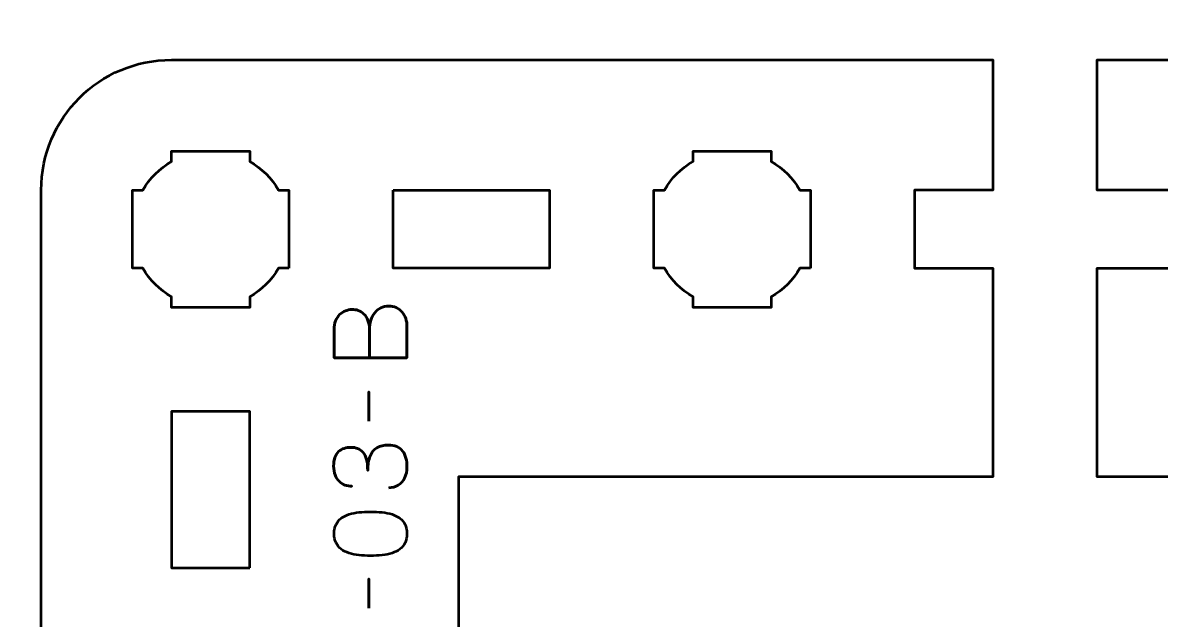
# Model space of a CAD drawing. Header units: centimetres. Extents: x -21 to 0, y -29.7 to 0.
# Drawn here: x -10.221 to -5.854, y -23.363 to -21.07 of the extents above; entities that cross this region are included whole.
import ezdxf

# ---------------------------------------------------------------- set-up
doc = ezdxf.new("R2010")
doc.units = ezdxf.units.CM
doc.header["$MEASUREMENT"] = 0
doc.layers.add('Layer 1', color=7, linetype='Continuous')

msp = doc.modelspace()

# ---------------------------------------------------------------- linework, layer by layer
at = {"layer": 'Layer 1', "color": 1, "lineweight": 53}
msp.add_open_spline([(-21.00003, -29.19995), (-21.00003, -29.19995), (-21.00003, -2.89992), (-21.00003, -2.89992), (-21.00003, -2.89992), (-21.00003, -2.81709), (-20.93286, -2.74992), (-20.85003, -2.74992), (-20.85003, -2.74992), (-20.7672, -2.74992), (-20.70003, -2.68275), (-20.70003, -2.59992), (-20.70003, -2.59992), (-20.70003, -2.51709), (-20.7672, -2.44992), (-20.85003, -2.44992), (-20.85003, -2.44992), (-20.93286, -2.44992), (-21.00003, -2.38275), (-21.00003, -2.29992), (-21.00003, -2.29992), (-21.00003, -2.21709), (-20.93286, -2.14992), (-20.85003, -2.14992), (-20.85003, -2.14992), (-20.7672, -2.14992), (-20.70003, -2.08275), (-20.70003, -1.99992), (-20.70003, -1.99992), (-20.70003, -1.91709), (-20.7672, -1.84992), (-20.85003, -1.84992), (-20.85003, -1.84992), (-20.93286, -1.84992), (-21.00003, -1.78275), (-21.00003, -1.69992), (-21.00003, -1.69992), (-21.00003, -1.61709), (-20.93286, -1.54992), (-20.85003, -1.54992), (-20.85003, -1.54992), (-20.7672, -1.54992), (-20.70003, -1.48275), (-20.70003, -1.39992), (-20.70003, -1.39992), (-20.70003, -1.31709), (-20.7672, -1.24992), (-20.85003, -1.24992), (-20.85003, -1.24992), (-20.93286, -1.24992), (-21.00003, -1.18275), (-21.00003, -1.09992), (-21.00003, -1.09992), (-21.00003, -1.09992), (-21.00003, -0.49992), (-21.00003, -0.49992), (-21.00003, -0.49992), (-21.00003, -0.22295), (-20.77694, 0.00004), (-20.49994, 0.00004), (-20.49994, 0.00004), (-20.49994, 0.00004), (-0.50008, 0.00004), (-0.50008, 0.00004), (-0.50008, 0.00004), (-0.22294, 0.00004), (0.00002, -0.22295), (0.00002, -0.49992), (0.00002, -0.49992), (0.00002, -0.49992), (0.00002, -29.19995), (0.00002, -29.19995), (0.00002, -29.19995), (0.00002, -29.47695), (-0.22294, -29.70004), (-0.50008, -29.70004), (-0.50008, -29.70004), (-0.50008, -29.70004), (-20.49994, -29.70004), (-20.49994, -29.70004), (-20.49994, -29.70004), (-20.77694, -29.70004), (-21.00003, -29.47695), (-21.00003, -29.19995)], degree=3, knots=[0, 0, 0, 0, 0.047619, 0.047619, 0.047619, 0.047619, 0.0952381, 0.0952381, 0.0952381, 0.0952381, 0.1428571, 0.1428571, 0.1428571, 0.1428571, 0.1904762, 0.1904762, 0.1904762, 0.1904762, 0.2380952, 0.2380952, 0.2380952, 0.2380952, 0.2857143, 0.2857143, 0.2857143, 0.2857143, 0.3333333, 0.3333333, 0.3333333, 0.3333333, 0.3809524, 0.3809524, 0.3809524, 0.3809524, 0.4285714, 0.4285714, 0.4285714, 0.4285714, 0.4761905, 0.4761905, 0.4761905, 0.4761905, 0.5238095, 0.5238095, 0.5238095, 0.5238095, 0.5714286, 0.5714286, 0.5714286, 0.5714286, 0.6190476, 0.6190476, 0.6190476, 0.6190476, 0.6666667, 0.6666667, 0.6666667, 0.6666667, 0.7142857, 0.7142857, 0.7142857, 0.7142857, 0.7619048, 0.7619048, 0.7619048, 0.7619048, 0.8095238, 0.8095238, 0.8095238, 0.8095238, 0.8571429, 0.8571429, 0.8571429, 0.8571429, 0.9047619, 0.9047619, 0.9047619, 0.9047619, 0.952381, 0.952381, 0.952381, 0.952381, 1, 1, 1, 1], dxfattribs=at)
at = {"layer": 'Layer 1', "color": 3, "lineweight": 53}
for points in [[(-10.14987, -26.01247), (-10.14979, -26.28953), (-9.92672, -26.51241), (-9.64977, -26.51241), (-9.64977, -26.51241), (-9.64977, -26.51241), (-6.49992, -26.51241), (-6.49992, -26.51241), (-6.49992, -26.51241), (-6.49992, -26.51241), (-6.49992, -26.01246), (-6.49992, -26.01246), (-6.49992, -26.01246), (-6.49992, -26.01246), (-6.79991, -26.01246), (-6.79991, -26.01246), (-6.79991, -26.01246), (-6.79991, -26.01246), (-6.79991, -25.71246), (-6.79991, -25.71246), (-6.79991, -25.71246), (-6.79991, -25.71246), (-6.49992, -25.71246), (-6.49992, -25.71246), (-6.49992, -25.71246), (-6.49992, -25.71246), (-6.49992, -24.91238), (-6.49992, -24.91238), (-6.49992, -24.91238), (-6.49992, -24.91238), (-8.54987, -24.91239), (-8.54987, -24.91239), (-8.54987, -24.91239), (-8.54987, -24.91239), (-8.54987, -22.8124), (-8.54987, -22.8124), (-8.54987, -22.8124), (-8.54987, -22.8124), (-6.49992, -22.81239), (-6.49992, -22.81239), (-6.49992, -22.81239), (-6.49992, -22.81239), (-6.49992, -22.01246), (-6.49992, -22.01246), (-6.49992, -22.01246), (-6.49992, -22.01246), (-6.79991, -22.01246), (-6.79991, -22.01246), (-6.79991, -22.01246), (-6.79991, -22.01246), (-6.79991, -21.71246), (-6.79991, -21.71246), (-6.79991, -21.71246), (-6.79991, -21.71246), (-6.49992, -21.71246), (-6.49992, -21.71246), (-6.49992, -21.71246), (-6.49992, -21.71246), (-6.49992, -21.21237), (-6.49992, -21.21237), (-6.49992, -21.21237), (-6.49992, -21.21237), (-9.64977, -21.21237), (-9.64977, -21.21237), (-9.64977, -21.21237), (-9.92677, -21.21237), (-10.14987, -21.43546), (-10.14987, -21.71246), (-10.14987, -21.71246), (-10.14987, -21.71246), (-10.14987, -26.01247), (-10.14987, -26.01247)], [(-0.44994, -21.71231), (-0.45002, -21.43525), (-0.67309, -21.21237), (-0.95004, -21.21237), (-0.95004, -21.21237), (-0.95004, -21.21237), (-6.09989, -21.21237), (-6.09989, -21.21237), (-6.09989, -21.21237), (-6.09989, -21.21237), (-6.09989, -21.71232), (-6.09989, -21.71232), (-6.09989, -21.71232), (-6.09989, -21.71232), (-5.7999, -21.71232), (-5.7999, -21.71232), (-5.7999, -21.71232), (-5.7999, -21.71232), (-5.7999, -22.01232), (-5.7999, -22.01232), (-5.7999, -22.01232), (-5.7999, -22.01232), (-6.09989, -22.01232), (-6.09989, -22.01232), (-6.09989, -22.01232), (-6.09989, -22.01232), (-6.09989, -22.81239), (-6.09989, -22.81239), (-6.09989, -22.81239), (-6.09989, -22.81239), (-4.04994, -22.81239), (-4.04994, -22.81239), (-4.04994, -22.81239), (-4.04994, -22.81239), (-4.04994, -24.91238), (-4.04994, -24.91238), (-4.04994, -24.91238), (-4.04994, -24.91238), (-6.09989, -24.91238), (-6.09989, -24.91238), (-6.09989, -24.91238), (-6.09989, -24.91238), (-6.09989, -25.71232), (-6.09989, -25.71232), (-6.09989, -25.71232), (-6.09989, -25.71232), (-5.7999, -25.71232), (-5.7999, -25.71232), (-5.7999, -25.71232), (-5.7999, -25.71232), (-5.7999, -26.01232), (-5.7999, -26.01232), (-5.7999, -26.01232), (-5.7999, -26.01232), (-6.09989, -26.01232), (-6.09989, -26.01232), (-6.09989, -26.01232), (-6.09989, -26.01232), (-6.09989, -26.51241), (-6.09989, -26.51241), (-6.09989, -26.51241), (-6.09989, -26.51241), (-0.95004, -26.51241), (-0.95004, -26.51241), (-0.95004, -26.51241), (-0.67304, -26.51241), (-0.44994, -26.28932), (-0.44994, -26.01232), (-0.44994, -26.01232), (-0.44994, -26.01232), (-0.44994, -21.71231), (-0.44994, -21.71231)]]:
    msp.add_open_spline(points, degree=3, knots=[0, 0, 0, 0, 0.0555556, 0.0555556, 0.0555556, 0.0555556, 0.1111111, 0.1111111, 0.1111111, 0.1111111, 0.1666667, 0.1666667, 0.1666667, 0.1666667, 0.2222222, 0.2222222, 0.2222222, 0.2222222, 0.2777778, 0.2777778, 0.2777778, 0.2777778, 0.3333333, 0.3333333, 0.3333333, 0.3333333, 0.3888889, 0.3888889, 0.3888889, 0.3888889, 0.4444444, 0.4444444, 0.4444444, 0.4444444, 0.5, 0.5, 0.5, 0.5, 0.5555556, 0.5555556, 0.5555556, 0.5555556, 0.6111111, 0.6111111, 0.6111111, 0.6111111, 0.6666667, 0.6666667, 0.6666667, 0.6666667, 0.7222222, 0.7222222, 0.7222222, 0.7222222, 0.7777778, 0.7777778, 0.7777778, 0.7777778, 0.8333333, 0.8333333, 0.8333333, 0.8333333, 0.8888889, 0.8888889, 0.8888889, 0.8888889, 0.9444444, 0.9444444, 0.9444444, 0.9444444, 1, 1, 1, 1], dxfattribs=at)
at = {"layer": 'Layer 1', "lineweight": 53}
for points, knots in [([(-9.19992, -22.01246), (-9.19992, -22.01246), (-9.19992, -21.86394), (-9.19992, -21.86394), (-9.19992, -21.86394), (-9.19992, -21.86394), (-9.1999, -21.86239), (-9.1999, -21.86239), (-9.1999, -21.86239), (-9.1999, -21.86239), (-9.19992, -21.86084), (-9.19992, -21.86084), (-9.19992, -21.86084), (-9.19992, -21.86084), (-9.19992, -21.71246), (-9.19992, -21.71246), (-9.19992, -21.71246), (-9.19992, -21.71246), (-9.24001, -21.71246), (-9.24001, -21.71246), (-9.24001, -21.71246), (-9.26636, -21.66689), (-9.30436, -21.62891), (-9.34991, -21.60255), (-9.34991, -21.60255), (-9.34991, -21.60255), (-9.34991, -21.56246), (-9.34991, -21.56246), (-9.34991, -21.56246), (-9.34991, -21.56246), (-9.49396, -21.56246), (-9.49396, -21.56246), (-9.49396, -21.56246), (-9.49396, -21.56246), (-9.4999, -21.5624), (-9.4999, -21.5624), (-9.4999, -21.5624), (-9.4999, -21.5624), (-9.50584, -21.56246), (-9.50584, -21.56246), (-9.50584, -21.56246), (-9.50584, -21.56246), (-9.64991, -21.56246), (-9.64991, -21.56246), (-9.64991, -21.56246), (-9.64991, -21.56246), (-9.64991, -21.60253), (-9.64991, -21.60253), (-9.64991, -21.60253), (-9.69548, -21.62889), (-9.73347, -21.66688), (-9.75981, -21.71246), (-9.75981, -21.71246), (-9.75981, -21.71246), (-9.79991, -21.71246), (-9.79991, -21.71246), (-9.79991, -21.71246), (-9.79991, -21.71246), (-9.79991, -22.01246), (-9.79991, -22.01246), (-9.79991, -22.01246), (-9.79991, -22.01246), (-9.75972, -22.01246), (-9.75972, -22.01246), (-9.75972, -22.01246), (-9.73338, -22.05796), (-9.69542, -22.0959), (-9.64991, -22.12224), (-9.64991, -22.12224), (-9.64991, -22.12224), (-9.64991, -22.16245), (-9.64991, -22.16245), (-9.64991, -22.16245), (-9.64991, -22.16245), (-9.34991, -22.16245), (-9.34991, -22.16245), (-9.34991, -22.16245), (-9.34991, -22.16245), (-9.34991, -22.12222), (-9.34991, -22.12222), (-9.34991, -22.12222), (-9.30441, -22.09588), (-9.26645, -22.05795), (-9.24011, -22.01246), (-9.24011, -22.01246), (-9.24011, -22.01246), (-9.19992, -22.01246), (-9.19992, -22.01246)], [0, 0, 0, 0, 0.0454545, 0.0454545, 0.0454545, 0.0454545, 0.0909091, 0.0909091, 0.0909091, 0.0909091, 0.1363636, 0.1363636, 0.1363636, 0.1363636, 0.1818182, 0.1818182, 0.1818182, 0.1818182, 0.2272727, 0.2272727, 0.2272727, 0.2272727, 0.2727273, 0.2727273, 0.2727273, 0.2727273, 0.3181818, 0.3181818, 0.3181818, 0.3181818, 0.3636364, 0.3636364, 0.3636364, 0.3636364, 0.4090909, 0.4090909, 0.4090909, 0.4090909, 0.4545455, 0.4545455, 0.4545455, 0.4545455, 0.5, 0.5, 0.5, 0.5, 0.5454545, 0.5454545, 0.5454545, 0.5454545, 0.5909091, 0.5909091, 0.5909091, 0.5909091, 0.6363636, 0.6363636, 0.6363636, 0.6363636, 0.6818182, 0.6818182, 0.6818182, 0.6818182, 0.7272727, 0.7272727, 0.7272727, 0.7272727, 0.7727273, 0.7727273, 0.7727273, 0.7727273, 0.8181818, 0.8181818, 0.8181818, 0.8181818, 0.8636364, 0.8636364, 0.8636364, 0.8636364, 0.9090909, 0.9090909, 0.9090909, 0.9090909, 0.9545455, 0.9545455, 0.9545455, 0.9545455, 1, 1, 1, 1]), ([(-7.19992, -22.01246), (-7.19992, -22.01246), (-7.19992, -21.86394), (-7.19992, -21.86394), (-7.19992, -21.86394), (-7.19992, -21.86394), (-7.1999, -21.86239), (-7.1999, -21.86239), (-7.1999, -21.86239), (-7.1999, -21.86239), (-7.19992, -21.86084), (-7.19992, -21.86084), (-7.19992, -21.86084), (-7.19992, -21.86084), (-7.19992, -21.71246), (-7.19992, -21.71246), (-7.19992, -21.71246), (-7.19992, -21.71246), (-7.24001, -21.71246), (-7.24001, -21.71246), (-7.24001, -21.71246), (-7.26636, -21.66689), (-7.30436, -21.62891), (-7.34991, -21.60255), (-7.34991, -21.60255), (-7.34991, -21.60255), (-7.34991, -21.56246), (-7.34991, -21.56246), (-7.34991, -21.56246), (-7.34991, -21.56246), (-7.49396, -21.56246), (-7.49396, -21.56246), (-7.49396, -21.56246), (-7.49396, -21.56246), (-7.4999, -21.5624), (-7.4999, -21.5624), (-7.4999, -21.5624), (-7.4999, -21.5624), (-7.50584, -21.56246), (-7.50584, -21.56246), (-7.50584, -21.56246), (-7.50584, -21.56246), (-7.64991, -21.56246), (-7.64991, -21.56246), (-7.64991, -21.56246), (-7.64991, -21.56246), (-7.64991, -21.60253), (-7.64991, -21.60253), (-7.64991, -21.60253), (-7.69548, -21.62889), (-7.73347, -21.66688), (-7.75981, -21.71246), (-7.75981, -21.71246), (-7.75981, -21.71246), (-7.79991, -21.71246), (-7.79991, -21.71246), (-7.79991, -21.71246), (-7.79991, -21.71246), (-7.79991, -22.01246), (-7.79991, -22.01246), (-7.79991, -22.01246), (-7.79991, -22.01246), (-7.75972, -22.01246), (-7.75972, -22.01246), (-7.75972, -22.01246), (-7.73338, -22.05796), (-7.69542, -22.0959), (-7.64991, -22.12224), (-7.64991, -22.12224), (-7.64991, -22.12224), (-7.64991, -22.16245), (-7.64991, -22.16245), (-7.64991, -22.16245), (-7.64991, -22.16245), (-7.34991, -22.16245), (-7.34991, -22.16245), (-7.34991, -22.16245), (-7.34991, -22.16245), (-7.34991, -22.12222), (-7.34991, -22.12222), (-7.34991, -22.12222), (-7.30441, -22.09588), (-7.26645, -22.05795), (-7.24011, -22.01246), (-7.24011, -22.01246), (-7.24011, -22.01246), (-7.19992, -22.01246), (-7.19992, -22.01246)], [0, 0, 0, 0, 0.0454545, 0.0454545, 0.0454545, 0.0454545, 0.0909091, 0.0909091, 0.0909091, 0.0909091, 0.1363636, 0.1363636, 0.1363636, 0.1363636, 0.1818182, 0.1818182, 0.1818182, 0.1818182, 0.2272727, 0.2272727, 0.2272727, 0.2272727, 0.2727273, 0.2727273, 0.2727273, 0.2727273, 0.3181818, 0.3181818, 0.3181818, 0.3181818, 0.3636364, 0.3636364, 0.3636364, 0.3636364, 0.4090909, 0.4090909, 0.4090909, 0.4090909, 0.4545455, 0.4545455, 0.4545455, 0.4545455, 0.5, 0.5, 0.5, 0.5, 0.5454545, 0.5454545, 0.5454545, 0.5454545, 0.5909091, 0.5909091, 0.5909091, 0.5909091, 0.6363636, 0.6363636, 0.6363636, 0.6363636, 0.6818182, 0.6818182, 0.6818182, 0.6818182, 0.7272727, 0.7272727, 0.7272727, 0.7272727, 0.7727273, 0.7727273, 0.7727273, 0.7727273, 0.8181818, 0.8181818, 0.8181818, 0.8181818, 0.8636364, 0.8636364, 0.8636364, 0.8636364, 0.9090909, 0.9090909, 0.9090909, 0.9090909, 0.9545455, 0.9545455, 0.9545455, 0.9545455, 1, 1, 1, 1]), ([(-8.79982, -21.71246), (-8.79982, -21.71246), (-8.79982, -22.01247), (-8.79982, -22.01247), (-8.79982, -22.01247), (-8.79982, -22.01247), (-8.19983, -22.01247), (-8.19983, -22.01247), (-8.19983, -22.01247), (-8.19983, -22.01247), (-8.19983, -21.71246), (-8.19983, -21.71246), (-8.19983, -21.71246), (-8.19983, -21.71246), (-8.79982, -21.71246), (-8.79982, -21.71246)], [0, 0, 0, 0, 0.25, 0.25, 0.25, 0.25, 0.5, 0.5, 0.5, 0.5, 0.75, 0.75, 0.75, 0.75, 1, 1, 1, 1]), ([(-9.34994, -23.16246), (-9.34994, -23.16246), (-9.64995, -23.16246), (-9.64995, -23.16246), (-9.64995, -23.16246), (-9.64995, -23.16246), (-9.64995, -22.56247), (-9.64995, -22.56247), (-9.64995, -22.56247), (-9.64995, -22.56247), (-9.34994, -22.56247), (-9.34994, -22.56247), (-9.34994, -22.56247), (-9.34994, -22.56247), (-9.34994, -23.16246), (-9.34994, -23.16246)], [0, 0, 0, 0, 0.25, 0.25, 0.25, 0.25, 0.5, 0.5, 0.5, 0.5, 0.75, 0.75, 0.75, 0.75, 1, 1, 1, 1])]:
    msp.add_open_spline(points, degree=3, knots=knots, dxfattribs=at)
at = {"layer": 'Layer 1', "color": 5, "lineweight": 53}
for points, knots in [([(-8.891, -22.35571), (-8.891, -22.35571), (-8.891, -22.24822), (-8.891, -22.24822), (-8.891, -22.24822), (-8.89106, -22.23425), (-8.89301, -22.22235), (-8.89682, -22.21232), (-8.89682, -22.21232), (-8.90057, -22.20236), (-8.90568, -22.19428), (-8.91208, -22.188), (-8.91208, -22.188), (-8.91849, -22.18173), (-8.92573, -22.1772), (-8.93375, -22.17436), (-8.93375, -22.17436), (-8.94171, -22.17157), (-8.94999, -22.17028), (-8.95852, -22.1706), (-8.95852, -22.1706), (-8.96706, -22.17099), (-8.97534, -22.1728), (-8.98342, -22.17604), (-8.98342, -22.17604), (-8.99151, -22.17921), (-8.99882, -22.18399), (-9.00535, -22.19027), (-9.00535, -22.19027), (-9.01188, -22.19654), (-9.01706, -22.20437), (-9.02087, -22.21387), (-9.02087, -22.21387), (-9.02475, -22.22338), (-9.02676, -22.23457), (-9.02682, -22.24744), (-9.02682, -22.24744), (-9.02682, -22.24744), (-9.02682, -22.35571), (-9.02682, -22.35571), (-9.02682, -22.35571), (-9.02682, -22.35571), (-8.74703, -22.35571), (-8.74703, -22.35571), (-8.74703, -22.35571), (-8.74703, -22.35571), (-8.74703, -22.23657), (-8.74703, -22.23657), (-8.74703, -22.23657), (-8.74703, -22.22545), (-8.74865, -22.2151), (-8.75182, -22.20553), (-8.75182, -22.20553), (-8.75505, -22.19596), (-8.75964, -22.18761), (-8.76572, -22.18037), (-8.76572, -22.18037), (-8.77187, -22.17319), (-8.77924, -22.16756), (-8.78797, -22.16355), (-8.78797, -22.16355), (-8.7967, -22.15954), (-8.8066, -22.15748), (-8.81766, -22.15741), (-8.81766, -22.15741), (-8.82878, -22.15767), (-8.83881, -22.16), (-8.8478, -22.16446), (-8.8478, -22.16446), (-8.85679, -22.16892), (-8.86448, -22.17513), (-8.87089, -22.18315), (-8.87089, -22.18315), (-8.87735, -22.19117), (-8.88233, -22.20074), (-8.88576, -22.21174), (-8.88576, -22.21174), (-8.88919, -22.22273), (-8.89094, -22.23489), (-8.891, -22.24822), (-8.891, -22.24822), (-8.89094, -22.23489), (-8.88919, -22.22273), (-8.88576, -22.21174), (-8.88576, -22.21174), (-8.88233, -22.20074), (-8.87735, -22.19117), (-8.87089, -22.18315), (-8.87089, -22.18315), (-8.86448, -22.17513), (-8.85679, -22.16892), (-8.8478, -22.16446), (-8.8478, -22.16446), (-8.83881, -22.16), (-8.82878, -22.15767), (-8.81766, -22.15741), (-8.81766, -22.15741), (-8.8066, -22.15748), (-8.7967, -22.15954), (-8.78797, -22.16355), (-8.78797, -22.16355), (-8.77924, -22.16756), (-8.77187, -22.17319), (-8.76572, -22.18037), (-8.76572, -22.18037), (-8.75964, -22.18761), (-8.75505, -22.19596), (-8.75182, -22.20553), (-8.75182, -22.20553), (-8.74865, -22.2151), (-8.74703, -22.22545), (-8.74703, -22.23657), (-8.74703, -22.23657), (-8.74703, -22.23657), (-8.74703, -22.35571), (-8.74703, -22.35571), (-8.74703, -22.35571), (-8.74703, -22.35571), (-9.02682, -22.35571), (-9.02682, -22.35571), (-9.02682, -22.35571), (-9.02682, -22.35571), (-9.02682, -22.24744), (-9.02682, -22.24744), (-9.02682, -22.24744), (-9.02676, -22.23457), (-9.02475, -22.22338), (-9.02087, -22.21387), (-9.02087, -22.21387), (-9.01706, -22.20437), (-9.01188, -22.19654), (-9.00535, -22.19027), (-9.00535, -22.19027), (-8.99882, -22.18399), (-8.99151, -22.17921), (-8.98342, -22.17604), (-8.98342, -22.17604), (-8.97534, -22.1728), (-8.96706, -22.17099), (-8.95852, -22.1706), (-8.95852, -22.1706), (-8.94999, -22.17028), (-8.94171, -22.17157), (-8.93375, -22.17436), (-8.93375, -22.17436), (-8.92573, -22.1772), (-8.91849, -22.18173), (-8.91208, -22.188), (-8.91208, -22.188), (-8.90568, -22.19428), (-8.90057, -22.20236), (-8.89682, -22.21232), (-8.89682, -22.21232), (-8.89301, -22.22235), (-8.89106, -22.23425), (-8.891, -22.24822), (-8.891, -22.24822), (-8.891, -22.24822), (-8.891, -22.35571), (-8.891, -22.35571)], [0, 0, 0, 0, 0.025, 0.025, 0.025, 0.025, 0.05, 0.05, 0.05, 0.05, 0.075, 0.075, 0.075, 0.075, 0.1, 0.1, 0.1, 0.1, 0.125, 0.125, 0.125, 0.125, 0.15, 0.15, 0.15, 0.15, 0.175, 0.175, 0.175, 0.175, 0.2, 0.2, 0.2, 0.2, 0.225, 0.225, 0.225, 0.225, 0.25, 0.25, 0.25, 0.25, 0.275, 0.275, 0.275, 0.275, 0.3, 0.3, 0.3, 0.3, 0.325, 0.325, 0.325, 0.325, 0.35, 0.35, 0.35, 0.35, 0.375, 0.375, 0.375, 0.375, 0.4, 0.4, 0.4, 0.4, 0.425, 0.425, 0.425, 0.425, 0.45, 0.45, 0.45, 0.45, 0.475, 0.475, 0.475, 0.475, 0.5, 0.5, 0.5, 0.5, 0.525, 0.525, 0.525, 0.525, 0.55, 0.55, 0.55, 0.55, 0.575, 0.575, 0.575, 0.575, 0.6, 0.6, 0.6, 0.6, 0.625, 0.625, 0.625, 0.625, 0.65, 0.65, 0.65, 0.65, 0.675, 0.675, 0.675, 0.675, 0.7, 0.7, 0.7, 0.7, 0.725, 0.725, 0.725, 0.725, 0.75, 0.75, 0.75, 0.75, 0.775, 0.775, 0.775, 0.775, 0.8, 0.8, 0.8, 0.8, 0.825, 0.825, 0.825, 0.825, 0.85, 0.85, 0.85, 0.85, 0.875, 0.875, 0.875, 0.875, 0.9, 0.9, 0.9, 0.9, 0.925, 0.925, 0.925, 0.925, 0.95, 0.95, 0.95, 0.95, 0.975, 0.975, 0.975, 0.975, 1, 1, 1, 1]), ([(-8.89333, -22.59941), (-8.89333, -22.59941), (-8.89333, -22.48648), (-8.89333, -22.48648), (-8.89333, -22.48648), (-8.89333, -22.48648), (-8.89333, -22.59941), (-8.89333, -22.59941)], [0, 0, 0, 0, 0.5, 0.5, 0.5, 0.5, 1, 1, 1, 1]), ([(-8.81727, -22.85475), (-8.8033, -22.85468), (-8.79114, -22.85145), (-8.7806, -22.84505), (-8.7806, -22.84505), (-8.77012, -22.83865), (-8.76191, -22.82953), (-8.75602, -22.81763), (-8.75602, -22.81763), (-8.75013, -22.80572), (-8.74716, -22.79143), (-8.74703, -22.77481), (-8.74703, -22.77481), (-8.74703, -22.76233), (-8.74832, -22.75101), (-8.75104, -22.74072), (-8.75104, -22.74072), (-8.75376, -22.73051), (-8.75796, -22.72171), (-8.76372, -22.71427), (-8.76372, -22.71427), (-8.76947, -22.70683), (-8.77691, -22.70114), (-8.78597, -22.69707), (-8.78597, -22.69707), (-8.79508, -22.69306), (-8.80602, -22.69105), (-8.81882, -22.69099), (-8.81882, -22.69099), (-8.8359, -22.69092), (-8.85032, -22.69442), (-8.86203, -22.70134), (-8.86203, -22.70134), (-8.87373, -22.70826), (-8.88253, -22.71899), (-8.88854, -22.73342), (-8.88854, -22.73342), (-8.89456, -22.74784), (-8.8976, -22.76634), (-8.8976, -22.78878), (-8.8976, -22.78878), (-8.89753, -22.77203), (-8.89908, -22.75799), (-8.90225, -22.74655), (-8.90225, -22.74655), (-8.90542, -22.73516), (-8.90989, -22.72604), (-8.91571, -22.71919), (-8.91571, -22.71919), (-8.92146, -22.71233), (-8.92832, -22.70735), (-8.93621, -22.70438), (-8.93621, -22.70438), (-8.94404, -22.70134), (-8.95264, -22.69985), (-8.96202, -22.69991), (-8.96202, -22.69991), (-8.97139, -22.69985), (-8.98006, -22.70114), (-8.98808, -22.70373), (-8.98808, -22.70373), (-8.9961, -22.70625), (-9.00315, -22.71039), (-9.00916, -22.71602), (-9.00916, -22.71602), (-9.01518, -22.72164), (-9.0199, -22.72908), (-9.02326, -22.7382), (-9.02326, -22.7382), (-9.02663, -22.74739), (-9.02831, -22.75858), (-9.02837, -22.7717), (-9.02837, -22.7717), (-9.02831, -22.78477), (-9.02637, -22.79622), (-9.02262, -22.80592), (-9.02262, -22.80592), (-9.01887, -22.81568), (-9.01376, -22.8237), (-9.00722, -22.83017), (-9.00722, -22.83017), (-9.00069, -22.83658), (-8.99325, -22.84136), (-8.98485, -22.84453), (-8.98485, -22.84453), (-8.97644, -22.84776), (-8.96751, -22.84932), (-8.95813, -22.84932), (-8.95813, -22.84932), (-8.96751, -22.84932), (-8.97644, -22.84776), (-8.98485, -22.84453), (-8.98485, -22.84453), (-8.99325, -22.84136), (-9.00069, -22.83658), (-9.00722, -22.83017), (-9.00722, -22.83017), (-9.01376, -22.8237), (-9.01887, -22.81568), (-9.02262, -22.80592), (-9.02262, -22.80592), (-9.02637, -22.79622), (-9.02831, -22.78477), (-9.02837, -22.7717), (-9.02837, -22.7717), (-9.02831, -22.75858), (-9.02663, -22.74739), (-9.02326, -22.7382), (-9.02326, -22.7382), (-9.0199, -22.72908), (-9.01518, -22.72164), (-9.00916, -22.71602), (-9.00916, -22.71602), (-9.00315, -22.71039), (-8.9961, -22.70625), (-8.98808, -22.70373), (-8.98808, -22.70373), (-8.98006, -22.70114), (-8.97139, -22.69985), (-8.96202, -22.69991), (-8.96202, -22.69991), (-8.95264, -22.69985), (-8.94404, -22.70134), (-8.93621, -22.70438), (-8.93621, -22.70438), (-8.92832, -22.70735), (-8.92146, -22.71233), (-8.91571, -22.71919), (-8.91571, -22.71919), (-8.90989, -22.72604), (-8.90542, -22.73516), (-8.90225, -22.74655), (-8.90225, -22.74655), (-8.89908, -22.75799), (-8.89753, -22.77203), (-8.8976, -22.78878), (-8.8976, -22.78878), (-8.8976, -22.76634), (-8.89456, -22.74784), (-8.88854, -22.73342), (-8.88854, -22.73342), (-8.88253, -22.71899), (-8.87373, -22.70826), (-8.86203, -22.70134), (-8.86203, -22.70134), (-8.85032, -22.69442), (-8.8359, -22.69092), (-8.81882, -22.69099), (-8.81882, -22.69099), (-8.80602, -22.69105), (-8.79508, -22.69306), (-8.78597, -22.69707), (-8.78597, -22.69707), (-8.77691, -22.70114), (-8.76947, -22.70683), (-8.76372, -22.71427), (-8.76372, -22.71427), (-8.75796, -22.72171), (-8.75376, -22.73051), (-8.75104, -22.74072), (-8.75104, -22.74072), (-8.74832, -22.75101), (-8.74703, -22.76233), (-8.74703, -22.77481), (-8.74703, -22.77481), (-8.74716, -22.79143), (-8.75013, -22.80572), (-8.75602, -22.81763), (-8.75602, -22.81763), (-8.76191, -22.82953), (-8.77012, -22.83865), (-8.7806, -22.84505), (-8.7806, -22.84505), (-8.79114, -22.85145), (-8.8033, -22.85468), (-8.81727, -22.85475)], [0, 0, 0, 0, 0.0227273, 0.0227273, 0.0227273, 0.0227273, 0.0454545, 0.0454545, 0.0454545, 0.0454545, 0.0681818, 0.0681818, 0.0681818, 0.0681818, 0.0909091, 0.0909091, 0.0909091, 0.0909091, 0.1136364, 0.1136364, 0.1136364, 0.1136364, 0.1363636, 0.1363636, 0.1363636, 0.1363636, 0.1590909, 0.1590909, 0.1590909, 0.1590909, 0.1818182, 0.1818182, 0.1818182, 0.1818182, 0.2045455, 0.2045455, 0.2045455, 0.2045455, 0.2272727, 0.2272727, 0.2272727, 0.2272727, 0.25, 0.25, 0.25, 0.25, 0.2727273, 0.2727273, 0.2727273, 0.2727273, 0.2954545, 0.2954545, 0.2954545, 0.2954545, 0.3181818, 0.3181818, 0.3181818, 0.3181818, 0.3409091, 0.3409091, 0.3409091, 0.3409091, 0.3636364, 0.3636364, 0.3636364, 0.3636364, 0.3863636, 0.3863636, 0.3863636, 0.3863636, 0.4090909, 0.4090909, 0.4090909, 0.4090909, 0.4318182, 0.4318182, 0.4318182, 0.4318182, 0.4545455, 0.4545455, 0.4545455, 0.4545455, 0.4772727, 0.4772727, 0.4772727, 0.4772727, 0.5, 0.5, 0.5, 0.5, 0.5227273, 0.5227273, 0.5227273, 0.5227273, 0.5454545, 0.5454545, 0.5454545, 0.5454545, 0.5681818, 0.5681818, 0.5681818, 0.5681818, 0.5909091, 0.5909091, 0.5909091, 0.5909091, 0.6136364, 0.6136364, 0.6136364, 0.6136364, 0.6363636, 0.6363636, 0.6363636, 0.6363636, 0.6590909, 0.6590909, 0.6590909, 0.6590909, 0.6818182, 0.6818182, 0.6818182, 0.6818182, 0.7045455, 0.7045455, 0.7045455, 0.7045455, 0.7272727, 0.7272727, 0.7272727, 0.7272727, 0.75, 0.75, 0.75, 0.75, 0.7727273, 0.7727273, 0.7727273, 0.7727273, 0.7954545, 0.7954545, 0.7954545, 0.7954545, 0.8181818, 0.8181818, 0.8181818, 0.8181818, 0.8409091, 0.8409091, 0.8409091, 0.8409091, 0.8636364, 0.8636364, 0.8636364, 0.8636364, 0.8863636, 0.8863636, 0.8863636, 0.8863636, 0.9090909, 0.9090909, 0.9090909, 0.9090909, 0.9318182, 0.9318182, 0.9318182, 0.9318182, 0.9545455, 0.9545455, 0.9545455, 0.9545455, 0.9772727, 0.9772727, 0.9772727, 0.9772727, 1, 1, 1, 1]), ([(-8.74703, -23.03131), (-8.74709, -23.01773), (-8.74949, -23.00602), (-8.75414, -22.99626), (-8.75414, -22.99626), (-8.7588, -22.98656), (-8.76546, -22.97847), (-8.77394, -22.972), (-8.77394, -22.972), (-8.78247, -22.9656), (-8.79256, -22.96056), (-8.8042, -22.9568), (-8.8042, -22.9568), (-8.81585, -22.95312), (-8.82859, -22.95047), (-8.84256, -22.94898), (-8.84256, -22.94898), (-8.85653, -22.94743), (-8.87121, -22.94665), (-8.88673, -22.94672), (-8.88673, -22.94672), (-8.90219, -22.94665), (-8.91687, -22.94743), (-8.93078, -22.94898), (-8.93078, -22.94898), (-8.94468, -22.95047), (-8.95749, -22.95312), (-8.96913, -22.9568), (-8.96913, -22.9568), (-8.98071, -22.96056), (-8.9908, -22.9656), (-8.9994, -22.972), (-8.9994, -22.972), (-9.00794, -22.97847), (-9.0146, -22.98656), (-9.01925, -22.99626), (-9.01925, -22.99626), (-9.02398, -23.00602), (-9.02637, -23.01773), (-9.02643, -23.03131), (-9.02643, -23.03131), (-9.02637, -23.04489), (-9.02398, -23.0566), (-9.01925, -23.06637), (-9.01925, -23.06637), (-9.0146, -23.07607), (-9.00794, -23.08415), (-8.9994, -23.09062), (-8.9994, -23.09062), (-8.9908, -23.09702), (-8.98071, -23.10207), (-8.96913, -23.10582), (-8.96913, -23.10582), (-8.95749, -23.10951), (-8.94468, -23.11216), (-8.93078, -23.11365), (-8.93078, -23.11365), (-8.91687, -23.1152), (-8.90219, -23.11597), (-8.88673, -23.11591), (-8.88673, -23.11591), (-8.87121, -23.11597), (-8.85653, -23.1152), (-8.84256, -23.11365), (-8.84256, -23.11365), (-8.82859, -23.11216), (-8.81585, -23.10951), (-8.8042, -23.10582), (-8.8042, -23.10582), (-8.79256, -23.10207), (-8.78247, -23.09702), (-8.77394, -23.09062), (-8.77394, -23.09062), (-8.76546, -23.08415), (-8.7588, -23.07607), (-8.75414, -23.06637), (-8.75414, -23.06637), (-8.74949, -23.0566), (-8.74709, -23.04489), (-8.74703, -23.03131)], [0, 0, 0, 0, 0.05, 0.05, 0.05, 0.05, 0.1, 0.1, 0.1, 0.1, 0.15, 0.15, 0.15, 0.15, 0.2, 0.2, 0.2, 0.2, 0.25, 0.25, 0.25, 0.25, 0.3, 0.3, 0.3, 0.3, 0.35, 0.35, 0.35, 0.35, 0.4, 0.4, 0.4, 0.4, 0.45, 0.45, 0.45, 0.45, 0.5, 0.5, 0.5, 0.5, 0.55, 0.55, 0.55, 0.55, 0.6, 0.6, 0.6, 0.6, 0.65, 0.65, 0.65, 0.65, 0.7, 0.7, 0.7, 0.7, 0.75, 0.75, 0.75, 0.75, 0.8, 0.8, 0.8, 0.8, 0.85, 0.85, 0.85, 0.85, 0.9, 0.9, 0.9, 0.9, 0.95, 0.95, 0.95, 0.95, 1, 1, 1, 1]), ([(-8.74703, -23.03131), (-8.74709, -23.01773), (-8.74949, -23.00602), (-8.75414, -22.99626), (-8.75414, -22.99626), (-8.7588, -22.98656), (-8.76546, -22.97847), (-8.77394, -22.972), (-8.77394, -22.972), (-8.78247, -22.9656), (-8.79256, -22.96056), (-8.8042, -22.9568), (-8.8042, -22.9568), (-8.81585, -22.95312), (-8.82859, -22.95047), (-8.84256, -22.94898), (-8.84256, -22.94898), (-8.85653, -22.94743), (-8.87121, -22.94665), (-8.88673, -22.94672), (-8.88673, -22.94672), (-8.90219, -22.94665), (-8.91687, -22.94743), (-8.93078, -22.94898), (-8.93078, -22.94898), (-8.94468, -22.95047), (-8.95749, -22.95312), (-8.96913, -22.9568), (-8.96913, -22.9568), (-8.98071, -22.96056), (-8.9908, -22.9656), (-8.9994, -22.972), (-8.9994, -22.972), (-9.00794, -22.97847), (-9.0146, -22.98656), (-9.01925, -22.99626), (-9.01925, -22.99626), (-9.02398, -23.00602), (-9.02637, -23.01773), (-9.02643, -23.03131), (-9.02643, -23.03131), (-9.02637, -23.04489), (-9.02398, -23.0566), (-9.01925, -23.06637), (-9.01925, -23.06637), (-9.0146, -23.07607), (-9.00794, -23.08415), (-8.9994, -23.09062), (-8.9994, -23.09062), (-8.9908, -23.09702), (-8.98071, -23.10207), (-8.96913, -23.10582), (-8.96913, -23.10582), (-8.95749, -23.10951), (-8.94468, -23.11216), (-8.93078, -23.11365), (-8.93078, -23.11365), (-8.91687, -23.1152), (-8.90219, -23.11597), (-8.88673, -23.11591), (-8.88673, -23.11591), (-8.87121, -23.11597), (-8.85653, -23.1152), (-8.84256, -23.11365), (-8.84256, -23.11365), (-8.82859, -23.11216), (-8.81585, -23.10951), (-8.8042, -23.10582), (-8.8042, -23.10582), (-8.79256, -23.10207), (-8.78247, -23.09702), (-8.77394, -23.09062), (-8.77394, -23.09062), (-8.76546, -23.08415), (-8.7588, -23.07607), (-8.75414, -23.06637), (-8.75414, -23.06637), (-8.74949, -23.0566), (-8.74709, -23.04489), (-8.74703, -23.03131)], [0, 0, 0, 0, 0.05, 0.05, 0.05, 0.05, 0.1, 0.1, 0.1, 0.1, 0.15, 0.15, 0.15, 0.15, 0.2, 0.2, 0.2, 0.2, 0.25, 0.25, 0.25, 0.25, 0.3, 0.3, 0.3, 0.3, 0.35, 0.35, 0.35, 0.35, 0.4, 0.4, 0.4, 0.4, 0.45, 0.45, 0.45, 0.45, 0.5, 0.5, 0.5, 0.5, 0.55, 0.55, 0.55, 0.55, 0.6, 0.6, 0.6, 0.6, 0.65, 0.65, 0.65, 0.65, 0.7, 0.7, 0.7, 0.7, 0.75, 0.75, 0.75, 0.75, 0.8, 0.8, 0.8, 0.8, 0.85, 0.85, 0.85, 0.85, 0.9, 0.9, 0.9, 0.9, 0.95, 0.95, 0.95, 0.95, 1, 1, 1, 1]), ([(-8.89333, -23.3177), (-8.89333, -23.3177), (-8.89333, -23.20477), (-8.89333, -23.20477), (-8.89333, -23.20477), (-8.89333, -23.20477), (-8.89333, -23.3177), (-8.89333, -23.3177)], [0, 0, 0, 0, 0.5, 0.5, 0.5, 0.5, 1, 1, 1, 1])]:
    msp.add_open_spline(points, degree=3, knots=knots, dxfattribs=at)

doc.saveas('drawing.dxf')
